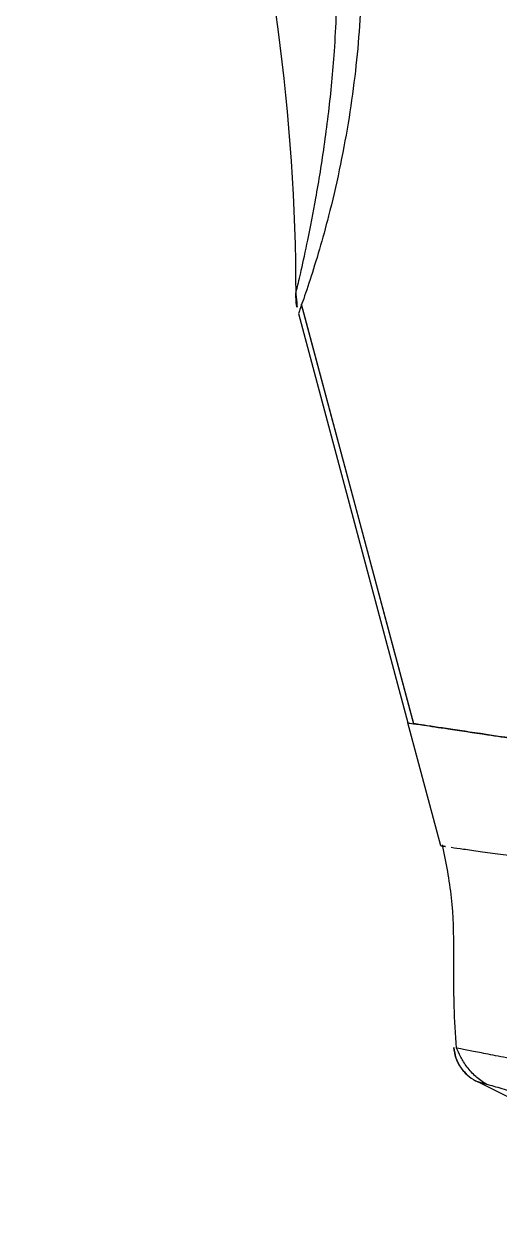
# Model space of a CAD drawing. Header units: millimetres. Extents: x 694231 to 734331, y 4486031 to 4541543.
# Drawn here: x 713340.1986 to 713340.2297, y 4487264.4377 to 4487264.5155 of the extents above; entities that cross this region are included whole.
import ezdxf

# ---------------------------------------------------------------- set-up
doc = ezdxf.new("R2010")
doc.units = ezdxf.units.MM

# ---------------------------------------------------------------- blocks, each defined once
blk = doc.blocks.new('ERER')
at = {"color": 7, "linetype": 'Continuous', "lineweight": 25}
for p, q in [((2598.995371473298, 998.9141485009807), (2598.996080597082, 998.9143595237075)), ((2598.993091778772, 998.8987789284595), (2598.990936781669, 998.8907335068873)), ((2598.993092469656, 998.8987787424163), (2598.99324556562, 998.8988001823249)), ((2598.983768252843, 998.8639706728301), (2598.990936781669, 998.8907335068873)), ((2598.991332718241, 998.8908119540805), (2598.983980270487, 998.8633624800644)), ((2598.991330392887, 998.8908060371081), (2598.983983681528, 998.8633779801465))]:
    blk.add_line(p, q, dxfattribs=at)
at = {"color": 7, "linetype": 'Continuous', "lineweight": 25, "flags": 128}
blk.add_lwpolyline([(2598.993949453751, 998.9119716890681), (2598.993949453751, 998.9119716890681)], dxfattribs=at)
at = {"color": 7, "linetype": 'Continuous', "lineweight": 25}
for centre, radius, start, end in [((2599.037012640356, 998.8318397438318), 0.09224260827184945, 107.0910783187212, 116.8354555263635), ((2598.848899721291, 998.8630996320461), 0.1346989343570318, 345.0367298551577, 359.8266672364315)]:
    blk.add_arc(centre, radius, start, end, dxfattribs=at)
at = {"color": 8, "linetype": 'Continuous', "lineweight": 25}
for points, knots in [([(2598.996080597082, 998.9143595237075), (2598.996086416098, 998.9143613188949), (2598.996209710308, 998.9143993751941), (2598.996953921232, 998.9146089483884), (2598.998398906215, 998.9150140184311), (2599.000438967449, 998.9155592475219), (2599.002808596382, 998.9161588506116), (2599.005425773159, 998.9167927452753), (2599.009031476226, 998.9176020754207), (2599.012933227343, 998.9183900728948), (2599.016207323118, 998.9189904321661), (2599.018721365833, 998.9194241625105), (2599.021279553361, 998.919837785109), (2599.023810296388, 998.9202190765649), (2599.026280844614, 998.9205627491363), (2599.028659880448, 998.9208698231951), (2599.030988493128, 998.9211492835343), (2599.033267465928, 998.9214035347018), (2599.035307625418, 998.9216142594643), (2599.037110790125, 998.9217872380561), (2599.038681408325, 998.9219286767747), (2599.040194089757, 998.9220568001952), (2599.041648387341, 998.9221724566922), (2599.043107534637, 998.9222803750513), (2599.04455304774, 998.9223803209968), (2599.045960523176, 998.9224725716575), (2599.047166040721, 998.9225457660381), (2599.048181172512, 998.9226024873539), (2599.049016445353, 998.9226461102345), (2599.049801316185, 998.9226867052204), (2599.050520772414, 998.9227235643604), (2599.051160530233, 998.9227544506624), (2599.051749025888, 998.9227829274715), (2599.052243954875, 998.9227963626423), (2599.05229116992, 998.9228017261044), (2599.052314167584, 998.9228043381872)], [0, 0, 0, 0, 0.001624767133447763, 0.03442492838776004, 0.06809135288632208, 0.1319382385242892, 0.1650736080969964, 0.1993937649409445, 0.2650484066780907, 0.3324450642295096, 0.3663717279809917, 0.4002254549283117, 0.4342090028974556, 0.4685353156371506, 0.5004951185887488, 0.5318394021897155, 0.5627390875582389, 0.5933701413734721, 0.6239051930935767, 0.6467021474064286, 0.6692008794796, 0.6914766970081727, 0.7136067621993827, 0.7356736926185791, 0.7607198288551542, 0.7856915341318909, 0.8107369408480363, 0.8302411714485314, 0.849136102417106, 0.867496230101523, 0.8896440825955858, 0.9117037984907274, 0.9338178127382687, 0.9677640500544195, 1, 1, 1, 1]), ([(2599.053967322585, 998.9185772399978), (2599.053953020646, 998.9185770782158), (2599.053924216602, 998.9185767510033), (2599.053691640348, 998.9185740549582), (2599.053255758568, 998.918568732779), (2599.052500338038, 998.9185594133459), (2599.051618240248, 998.9185477024062), (2599.050904725764, 998.9185412627405), (2599.050447169447, 998.9185373458063), (2599.049857703674, 998.9185294177139), (2599.048798268539, 998.9185094587951), (2599.047014199702, 998.9184586806538), (2599.044642355232, 998.9183669489458), (2599.042251436069, 998.918253446435), (2599.040205602856, 998.9181414186552), (2599.038273321999, 998.9180245157139), (2599.036485167482, 998.9179068054904), (2599.034473861674, 998.9177637211011), (2599.032177509329, 998.9175820696139), (2599.029542110935, 998.9173487902715), (2599.026930955974, 998.9170933311242), (2599.024155440643, 998.916797027864), (2599.021159189602, 998.9164437340154), (2599.017898439722, 998.9160227413973), (2599.013938185674, 998.9154709921513), (2599.009326744062, 998.9147718036351), (2599.005264483726, 998.9140911647427), (2599.002301291177, 998.9135646100804), (2598.999653429778, 998.9130864497752), (2598.997407505716, 998.9126532328671), (2598.99569190979, 998.9123072247687), (2598.994748053772, 998.912124033011), (2598.994221231795, 998.9120234609702), (2598.994148841964, 998.9120094754347), (2598.994140561484, 998.9120078755321)], [0, 0, 0, 0, 0.02097308372210119, 0.04223965602341903, 0.06377703782789586, 0.09653029952834126, 0.1297961929334947, 0.1381669859511958, 0.1486933418929883, 0.1613786728830321, 0.176229570780498, 0.2124270086684375, 0.2572956057226359, 0.2878238009317138, 0.3158266850631026, 0.3413123211142716, 0.3642701442391378, 0.3846756493819657, 0.41724676286745, 0.4492309526407428, 0.4806223178684355, 0.5114030616866557, 0.5489444324658468, 0.588419275399185, 0.6298030569116386, 0.6953465642913716, 0.7649427748945338, 0.7976853297291222, 0.8304178657627501, 0.8957505895491413, 0.9283062378850533, 0.9615800162604509, 0.9956051761949117, 1, 1, 1, 1]), ([(2598.99324556562, 998.8988001823249), (2598.993250776351, 998.8988009201498), (2598.993307475947, 998.8988089540695), (2598.993548361051, 998.8988425186113), (2598.993767108433, 998.8988729988448)], [0, 0, 0, 0, 0.09190287405671832, 1, 1, 1, 1])]:
    blk.add_open_spline(points, degree=3, knots=knots, dxfattribs=at)
at = {"color": 7, "linetype": 'Continuous', "lineweight": 25}
for points, knots in [([(2598.993949422891, 998.911971572935), (2598.993981156915, 998.9121966011644), (2598.994044620175, 998.9126466204009), (2598.994352899871, 998.9132609685649), (2598.994791683577, 998.9137900700044), (2598.995178319687, 998.9140288912874), (2598.995371672755, 998.9141483241438)], [0, 0, 0, 0, 0.2500270072605897, 0.5000147888408224, 0.7499620694442986, 1, 1, 1, 1]), ([(2598.99495077971, 998.9138762636286), (2598.994763274327, 998.9137002712519), (2598.994390867014, 998.9133507287447), (2598.994051522046, 998.9126750825835), (2598.993982312226, 998.9121981310362), (2598.993949453751, 998.9119716890681)], [0, 0, 0, 0, 0.3475258835887112, 0.6902263343988748, 1, 1, 1, 1]), ([(2598.996061332211, 998.9143539470688), (2598.995939511904, 998.9142838226394), (2598.995697550634, 998.9141445407269), (2598.995363383271, 998.9138629332925), (2598.995064129347, 998.9135548209332), (2598.994699129284, 998.9130980055139), (2598.994335160836, 998.9125106918294), (2598.99419439239, 998.9121856658358), (2598.994116016042, 998.9120047006079)], [0, 0, 0, 0, 0.1020584322521125, 0.2027103404828277, 0.3063636551811849, 0.4174258400598666, 0.6756373310276538, 1, 1, 1, 1]), ([(2598.996061301121, 998.9143538309976), (2598.995939488381, 998.9142837509442), (2598.995697517471, 998.9141445426988), (2598.995363386182, 998.9138629275761), (2598.995064128557, 998.9135548221319), (2598.994699130189, 998.9130980042843), (2598.994335144732, 998.9125106625751), (2598.994194388129, 998.9121856600658), (2598.994116016042, 998.9120047006079)], [0, 0, 0, 0, 0.1020377155580446, 0.2026891693644977, 0.3063420160878122, 0.4174036995418084, 0.6756140247337218, 1, 1, 1, 1]), ([(2598.994112210146, 998.9120070775591), (2598.994054928577, 998.9110995892017), (2598.993922769069, 998.9090058344939), (2598.993954508653, 998.9057341446725), (2598.993899409274, 998.902182780998), (2598.993438108445, 998.8998688970121), (2598.993208430235, 998.8987168300137)], [0, 0, 0, 0, 0.2042279523266281, 0.4711945601387609, 0.7367113962143212, 1, 1, 1, 1]), ([(2598.993767108433, 998.8988729988448), (2598.994015469037, 998.8989075653767), (2598.994512222999, 998.8989766995405), (2598.995283709432, 998.8990841314886), (2598.995669477858, 998.8991378505832)], [0, 0, 0, 0, 0.4999673362750474, 1, 1, 1, 1]), ([(2598.995669477858, 998.8991378505832), (2598.996094774246, 998.8991970491627), (2598.996945370394, 998.8993154473931), (2598.997995453797, 998.8994617354953), (2598.998520497646, 998.8995348799588)], [0, 0, 0, 0, 0.4999978676718317, 1, 1, 1, 1]), ([(2598.990936781669, 998.8907335068873), (2598.990982318153, 998.8907403141625), (2598.991080131421, 998.8907549360943), (2598.991947905067, 998.8908842090794), (2598.993577101069, 998.8911269990912), (2598.996222742286, 998.8915212526788), (2598.999996337015, 998.8920836883104), (2599.004897933388, 998.8928140373845), (2599.010725339201, 998.8936825310693), (2599.016657703155, 998.8945665555741), (2599.022215721763, 998.8953948221284), (2599.027066057682, 998.8961175552569), (2599.031395340238, 998.8967629482984), (2599.035049364959, 998.8973073929931), (2599.038156053594, 998.8977703080624), (2599.040585655483, 998.8981323993673), (2599.042214710575, 998.8983751599865), (2599.043082513354, 998.8985044389905), (2599.04318032371, 998.8985190597275), (2599.043225858449, 998.8985258664825)], [0, 0, 0, 0, 0.03624118698289697, 0.07784725300274213, 0.126236708721102, 0.1829786130170792, 0.2493541724797168, 0.325633111379624, 0.4103210396252076, 0.4999092447220033, 0.5718658799094386, 0.6412420163027404, 0.7059464159884026, 0.7646906357122427, 0.8170213869829208, 0.8737632912788981, 0.9221527469972579, 0.963758813017103, 1, 1, 1, 1]), ([(2599.042754354201, 998.8984555650605), (2599.042744193404, 998.8984540729037), (2599.042570438412, 998.8984285404916), (2599.04127649077, 998.898235061473), (2599.038907914607, 998.8978824616427), (2599.035592199883, 998.8973882445175), (2599.031608940871, 998.8967948140192), (2599.027552710232, 998.8961901079482), (2599.023732029479, 998.8956209226918), (2599.020369030477, 998.8951196654673), (2599.016492848611, 998.894541980141), (2599.012000046691, 998.893872408325), (2599.007611696004, 998.8932184882966), (2599.003973310321, 998.8926763687826), (2599.001146177452, 998.8922550149287), (2598.998168426255, 998.891811174452), (2598.995245395406, 998.8913756393736), (2598.992874072097, 998.8910222885144), (2598.991571127296, 998.8908278379417), (2598.991397248205, 998.8908021541462), (2598.991379239118, 998.8907994942706)], [0, 0, 0, 0, 0.00377440801882887, 0.06454238016577651, 0.1281048368970154, 0.1963119971871438, 0.2674734250432937, 0.3423412014591297, 0.3963710090040461, 0.4486352308410311, 0.4985599806002562, 0.5748757663249132, 0.6553986026332425, 0.7048088911761274, 0.7533327509335588, 0.8006329185414, 0.868760899741008, 0.9323394191158042, 0.9929922157723243, 1, 1, 1, 1]), ([(2598.965797309009, 998.795289691551), (2598.965842634634, 998.7953297540126), (2598.966078851846, 998.7955385417029), (2598.967151053574, 998.796471240363), (2598.968968016055, 998.7981682708767), (2598.971428991837, 998.8006464576216), (2598.974205977247, 998.803805168652), (2598.977229974515, 998.8077144742977), (2598.980274682655, 998.8124019355921), (2598.98280639583, 998.8172537349615), (2598.984773816393, 998.8220562865416), (2598.986216236211, 998.8266333507355), (2598.987275240162, 998.831611064507), (2598.987881577488, 998.8369694567251), (2598.987984925053, 998.8426691055151), (2598.987607709987, 998.8475786607148), (2598.98703446852, 998.8515792897252), (2598.986454720324, 998.8546509357473), (2598.985798993349, 998.8574342568793), (2598.985133829104, 998.8598523757897), (2598.984495839493, 998.8618996364169), (2598.984042584172, 998.8632135145775), (2598.983805695073, 998.8638692787224), (2598.983780894162, 998.8639364388409), (2598.983768252843, 998.8639706728301)], [0, 0, 0, 0, 0.008036045922347433, 0.04188002752885041, 0.08231847531313241, 0.1291811866004794, 0.1816280933505592, 0.2402111562452338, 0.305249255787808, 0.376870952889606, 0.4284013148419389, 0.483042177651641, 0.5409409545951097, 0.6024129028079217, 0.6677920005586989, 0.7376078597987182, 0.7745206539270902, 0.813078312876265, 0.8535563349020695, 0.885765780944072, 0.9202988614542513, 0.9581665738825694, 0.9786762104683471, 1, 1, 1, 1]), ([(2598.983598083345, 998.8626921703594), (2598.983607634233, 998.8629338999443), (2598.983624692962, 998.8633656598055), (2598.983724378023, 998.8637857699708), (2598.983768252843, 998.8639706728301)], [0, 0, 0, 0, 0.5598712710613839, 1, 1, 1, 1]), ([(2598.983598083345, 998.8626921703594), (2598.98361750913, 998.8626111923666), (2598.983658032042, 998.8624422666496), (2598.983963604528, 998.8611359911906), (2598.984401923329, 998.8591218838179), (2598.984842491563, 998.8568561103084), (2598.985216846564, 998.8546670215474), (2598.985502311106, 998.8527757734497), (2598.985757951782, 998.8508156214536), (2598.985971279769, 998.8488256615984), (2598.986213867359, 998.8458446412849), (2598.986366466969, 998.8418268409908), (2598.986166950244, 998.8367774882138), (2598.985577580013, 998.8317724962657), (2598.984798873396, 998.8285031119289), (2598.984412794203, 998.826882165569)], [0, 0, 0, 0, 0.05730981522543826, 0.119550783670268, 0.1904336613226855, 0.2725343373046678, 0.3204499927971519, 0.3715753600062474, 0.4225839188103004, 0.4715970268338118, 0.5215654724859388, 0.6434089357883175, 0.7626352398820521, 0.8823155667346821, 1, 1, 1, 1])]:
    blk.add_open_spline(points, degree=3, knots=knots, dxfattribs=at)

msp = doc.modelspace()

# ---------------------------------------------------------------- block references
at = {"color": 6, "lineweight": 53, "xscale": -1, "rotation": 180}
msp.add_blockref('ERER', (710741.2327867935, 4488263.360474526), dxfattribs=at)

doc.saveas('drawing.dxf')
